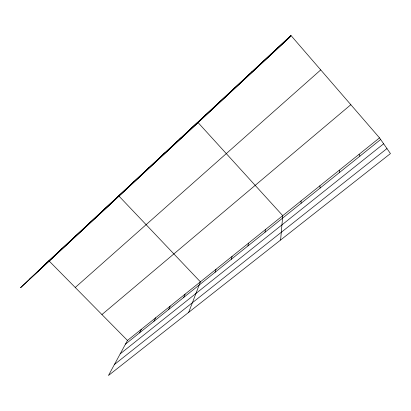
<?xml version="1.0" encoding="UTF-8"?>
<svg xmlns="http://www.w3.org/2000/svg" width="411" height="411" viewBox="0 0 411 411"><rect width="100%" height="100%" fill="white"/><g stroke="black" fill="none" stroke-linecap="round" stroke-linejoin="round"><path stroke-width="0.62" d="M280.61 240.014L282.753 215.657L197.773 122.267L184.508 135.178M264.992 232.246L265.439 229.569M247.91 245.948L248.563 243.132M231.254 259.305L232.107 256.356M215.015 272.329L216.058 269.256M188.69 312.35L200.398 281.843L118.728 195.847L96.816 216.767M183.717 297.43L185.109 294.127M168.628 309.524L170.19 306.118M153.899 321.335L155.615 317.831M139.519 332.869L141.379 329.273M379.528 137.875L127.472 340.452L108.453 375.49L390.45 153.575L379.528 137.875L290.978 35.51L48.935 260.81L20.55 287.721L289.75 37.262L290.978 35.51M270.854 54.303L271.26 53.867M251.434 72.382L252.102 71.694M232.564 89.942L233.484 89.028M214.229 107.009L215.379 105.879M179.556 139.283L181.133 137.757M163.157 154.546L164.929 152.841M147.184 169.414L149.136 167.544M131.612 183.907L133.739 181.873M101.64 211.804L104.081 209.476M73.122 238.349L75.845 235.76M87.204 225.238L89.793 222.777M59.374 251.147L62.231 248.434M45.95 263.641L290.849 35.69M38.095 271.085L290.515 36.168M29.479 279.259L290.14 36.702M75.239 287.489L320.734 69.906M101.938 314.559L350.835 104.707M125.468 344.141L380.658 139.493M120.197 353.85L383.648 143.793M114.428 364.49L386.967 148.566M48.935 260.81L127.472 340.452M359.086 154.31L359.913 156.129M339.209 170.282L339.748 172.301M319.871 185.818L320.148 188.017M301.063 200.938L301.078 203.311"/></g></svg>
